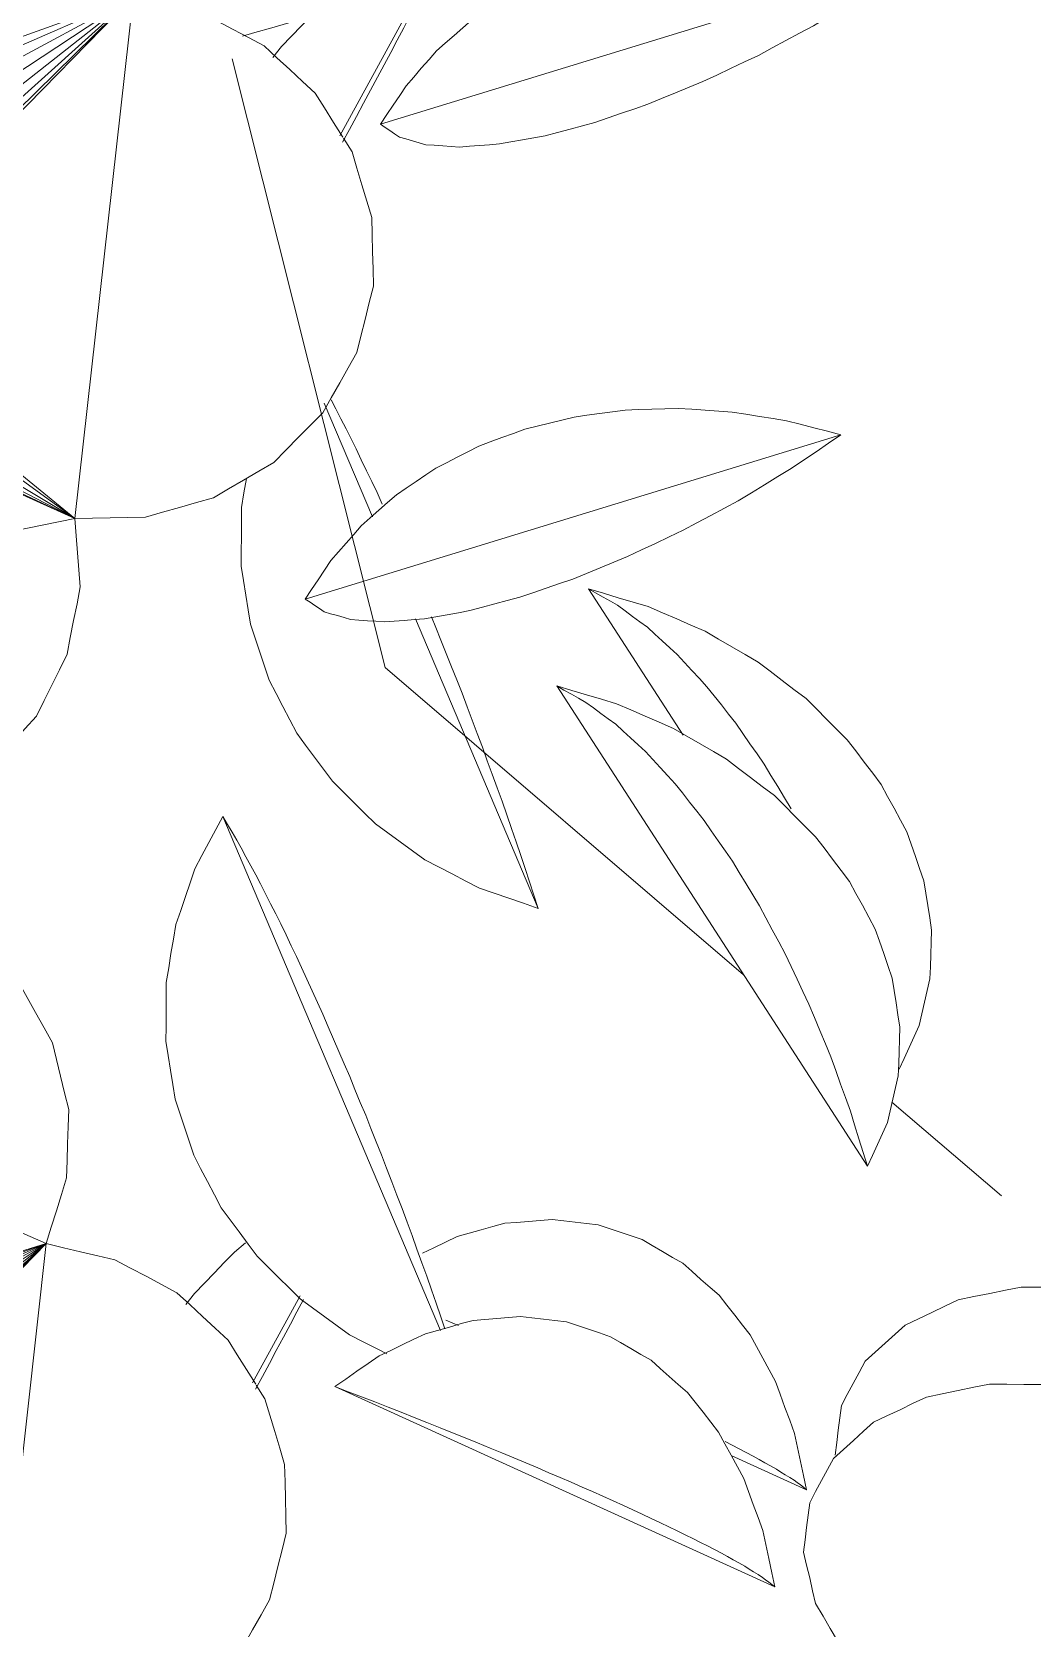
# Model space of a CAD drawing. Header units: metres. Extents: x -18.34 to -13.25, y -25.49 to -16.26.
# Drawn here: x -14.9624 to -14.8936, y -20.6568 to -20.547 of the extents above; entities that cross this region are included whole.
import ezdxf

# ---------------------------------------------------------------- set-up
doc = ezdxf.new("R2010")
doc.units = ezdxf.units.M
doc.layers.add('Importações nas famílias', color=7, linetype='Continuous', lineweight=5)
doc.layers.add('Vegetação', color=7, linetype='Continuous', lineweight=5)

# ---------------------------------------------------------------- blocks, each defined once
blk = doc.blocks.new('Planta_pergolado_12200 - plantas pergolado_skp_Component_12-V2008-Pavimento 02 - Executivo')
at = {"layer": 'Importações nas famílias', "color": 9}
for p, q in [((0.35849, -0.20644), (0.3525, -0.20972)), ((0.35206, -0.20952), (0.35293, -0.20904)), ((0.36214, -0.21021), (0.3615, -0.21097)), ((0.35865, -0.21372), (0.35788, -0.21431))]:
    blk.add_line(p, q, dxfattribs=at)
at = {"layer": 'Importações nas famílias', "color": 9, "flags": 128}
for points in [[(0.35653, -0.20711), (0.35738, -0.20666), (0.35823, -0.20621)], [(0.35293, -0.20904), (0.35383, -0.20856), (0.35473, -0.20808), (0.35563, -0.20759), (0.35653, -0.20711)], [(0.3615, -0.21097), (0.36079, -0.21166), (0.36007, -0.21234), (0.35936, -0.21303), (0.35865, -0.21372)]]:
    blk.add_lwpolyline(points, dxfattribs=at)
blk = doc.blocks.new('Planta_pergolado_12200 - plantas pergolado_skp_Component_17-V3904-Pavimento 02 - Executivo')
at = {"layer": 'Importações nas famílias', "color": 9}
for p, q in [((0.36208, 0.22392), (0.34026, 0.24527)), ((0.36208, 0.22392), (0.35266, 0.24557)), ((0.36208, 0.22392), (0.35447, 0.24512)), ((0.36208, 0.22392), (0.35079, 0.2449)), ((0.35556, 0.24484), (0.36208, 0.22392)), ((0.36208, 0.22392), (0.34274, 0.24361)), ((0.36208, 0.22392), (0.3448, 0.24309)), ((0.36208, 0.22392), (0.34693, 0.24314)), ((0.36208, 0.22392), (0.34897, 0.24376)), ((0.36208, 0.22392), (0.36966, 0.24131)), ((0.36208, 0.22392), (0.35712, 0.22877)), ((0.36208, 0.22392), (0.32615, 0.22794)), ((0.35234, 0.20946), (0.3514, 0.20887))]:
    blk.add_line(p, q, dxfattribs=at)
at = {"layer": 'Importações nas famílias', "color": 9, "flags": 128}
for points in [[(0.38006, 0.2258), (0.37902, 0.22522), (0.37798, 0.22465), (0.37694, 0.22407), (0.3759, 0.22349)], [(0.36208, 0.22392), (0.3618, 0.22273), (0.36152, 0.22155), (0.36124, 0.22037), (0.36096, 0.21919)], [(0.3666, 0.22252), (0.36547, 0.22287), (0.36434, 0.22322), (0.36321, 0.22357), (0.36208, 0.22392)], [(0.3759, 0.22349), (0.37476, 0.22321), (0.37361, 0.22293), (0.37246, 0.22265), (0.37131, 0.22237)], [(0.37131, 0.22237), (0.37013, 0.22241), (0.36895, 0.22245), (0.36778, 0.22248), (0.3666, 0.22252)], [(0.36096, 0.21919), (0.36039, 0.21812), (0.35983, 0.21705), (0.35926, 0.21599), (0.35869, 0.21492)], [(0.35869, 0.21492), (0.35788, 0.21404), (0.35706, 0.21316), (0.35625, 0.21228), (0.35543, 0.2114)], [(0.35543, 0.2114), (0.35442, 0.21077), (0.35342, 0.21014), (0.35241, 0.2095)], [(0.33757, 0.20855), (0.33654, 0.20913), (0.3355, 0.20972), (0.33447, 0.2103), (0.33344, 0.21088)], [(0.3514, 0.20887), (0.35027, 0.20853), (0.34914, 0.20819), (0.348, 0.20785), (0.34687, 0.20751)], [(0.34216, 0.2074), (0.34101, 0.20768), (0.33986, 0.20797), (0.33872, 0.20826), (0.33757, 0.20855)], [(0.34687, 0.20751), (0.34569, 0.20748), (0.34451, 0.20745), (0.34333, 0.20742), (0.34216, 0.2074)]]:
    blk.add_lwpolyline(points, dxfattribs=at)
blk = doc.blocks.new('Planta_pergolado_12200 - plantas pergolado_skp_Component_16-V3905-Pavimento 02 - Executivo')
blk.add_blockref('Planta_pergolado_12200 - plantas pergolado_skp_Component_17-V3904-Pavimento 02 - Executivo', (0, 0))
at = {"extrusion": (0, 0, -1), "zscale": -1, "rotation": 180}
blk.add_blockref('Planta_pergolado_12200 - plantas pergolado_skp_Component_12-V2008-Pavimento 02 - Executivo', (0, 0), dxfattribs=at)
blk = doc.blocks.new('Planta_pergolado_12200 - plantas pergolado_skp_Component_12-V685-Pavimento 02 - Executivo')
at = {"layer": 'Importações nas famílias', "color": 9}
blk.add_line((0.35611, -0.19678), (0.39148, -0.21176), dxfattribs=at)
at = {"layer": 'Importações nas famílias', "color": 9, "flags": 128}
for points in [[(0.35622, -0.19648), (0.35704, -0.19676), (0.35797, -0.19708), (0.3589, -0.1974), (0.35983, -0.19773)], [(0.35983, -0.19773), (0.36076, -0.19806), (0.36169, -0.1984), (0.36263, -0.19874), (0.36356, -0.19908)], [(0.36356, -0.19908), (0.36449, -0.19943), (0.36541, -0.19978), (0.36634, -0.20014), (0.36727, -0.20049)], [(0.35581, -0.20304), (0.35532, -0.2021), (0.35483, -0.20115), (0.35449, -0.20048)], [(0.36727, -0.20049), (0.36818, -0.20085), (0.36909, -0.20121), (0.37001, -0.20157), (0.37092, -0.20193)], [(0.37092, -0.20193), (0.3718, -0.2023), (0.37269, -0.20267), (0.37357, -0.20303), (0.37446, -0.2034)], [(0.35829, -0.20644), (0.35767, -0.20559), (0.35705, -0.20474), (0.35643, -0.20389), (0.35581, -0.20304)], [(0.37446, -0.2034), (0.37531, -0.20377), (0.37616, -0.20414), (0.37701, -0.20451), (0.37786, -0.20487)], [(0.37786, -0.20487), (0.37867, -0.20524), (0.37947, -0.20561), (0.38028, -0.20597), (0.38108, -0.20634)], [(0.36122, -0.20941), (0.36048, -0.20867), (0.35975, -0.20793), (0.35902, -0.20718), (0.35829, -0.20644)], [(0.38108, -0.20634), (0.38183, -0.2067), (0.38258, -0.20705), (0.38333, -0.20741), (0.38408, -0.20777)], [(0.38408, -0.20777), (0.38477, -0.20812), (0.38546, -0.20847), (0.38615, -0.20882), (0.38684, -0.20916)], [(0.36454, -0.21187), (0.36371, -0.21125), (0.36288, -0.21064), (0.36205, -0.21002), (0.36122, -0.20941)], [(0.38684, -0.20916), (0.38746, -0.2095), (0.38807, -0.20983), (0.38869, -0.21017), (0.38931, -0.2105)], [(0.38931, -0.2105), (0.38985, -0.21081), (0.39039, -0.21113), (0.39093, -0.21144), (0.39148, -0.21176)], [(0.36817, -0.21376), (0.36726, -0.21329), (0.36635, -0.21281), (0.36544, -0.21234), (0.36454, -0.21187)], [(0.39148, -0.21176), (0.39058, -0.21224), (0.38968, -0.21272), (0.38878, -0.2132), (0.38788, -0.21368)], [(0.37203, -0.21504), (0.37106, -0.21472), (0.3701, -0.2144), (0.36913, -0.21408), (0.36817, -0.21376)], [(0.38788, -0.21368), (0.38692, -0.21401), (0.38596, -0.21434), (0.385, -0.21466), (0.38404, -0.21499)], [(0.37602, -0.21568), (0.37502, -0.21552), (0.37402, -0.21536), (0.37302, -0.2152), (0.37203, -0.21504)], [(0.38404, -0.21499), (0.38304, -0.21516), (0.38205, -0.21533), (0.38105, -0.21549), (0.38006, -0.21566)], [(0.38006, -0.21566), (0.37905, -0.21567), (0.37804, -0.21567), (0.37703, -0.21567), (0.37602, -0.21568)]]:
    blk.add_lwpolyline(points, dxfattribs=at)
blk = doc.blocks.new('Planta_pergolado_12200 - plantas pergolado_skp_Component_12-V662-Pavimento 02 - Executivo')
at = {"layer": 'Importações nas famílias', "color": 9}
blk.add_line((0.33192, -0.17522), (0.32061, -0.21209), dxfattribs=at)
at = {"layer": 'Importações nas famílias', "color": 9, "flags": 128}
for points in [[(0.32959, -0.17865), (0.33017, -0.17779), (0.33075, -0.17693), (0.33133, -0.17608), (0.33192, -0.17522)], [(0.33192, -0.17522), (0.33216, -0.17615), (0.3324, -0.17709), (0.33264, -0.17802), (0.33288, -0.17896)], [(0.32738, -0.18229), (0.32793, -0.18138), (0.32848, -0.18047), (0.32904, -0.17956), (0.32959, -0.17865)], [(0.33288, -0.17896), (0.33303, -0.17989), (0.33318, -0.18083), (0.33333, -0.18177), (0.33348, -0.1827)], [(0.32535, -0.18607), (0.32586, -0.18513), (0.32637, -0.18418), (0.32687, -0.18324), (0.32738, -0.18229)], [(0.33348, -0.1827), (0.33355, -0.18363), (0.33361, -0.18456), (0.33367, -0.18549), (0.33373, -0.18642)], [(0.32354, -0.1899), (0.32399, -0.18894), (0.32444, -0.18799), (0.3249, -0.18703), (0.32535, -0.18607)], [(0.33373, -0.18642), (0.3337, -0.18733), (0.33367, -0.18824), (0.33365, -0.18915), (0.33362, -0.19006)], [(0.32199, -0.19368), (0.32237, -0.19274), (0.32276, -0.19179), (0.32315, -0.19084), (0.32354, -0.1899)], [(0.33362, -0.19006), (0.3335, -0.19094), (0.33338, -0.19183), (0.33326, -0.19271), (0.33314, -0.19359)], [(0.32074, -0.19733), (0.32105, -0.19642), (0.32136, -0.1955), (0.32168, -0.19459), (0.32199, -0.19368)], [(0.33314, -0.19359), (0.33293, -0.19443), (0.33272, -0.19528), (0.33252, -0.19612), (0.33231, -0.19697)], [(0.31982, -0.20076), (0.32005, -0.1999), (0.32028, -0.19904), (0.32051, -0.19819), (0.32074, -0.19733)], [(0.33231, -0.19697), (0.33201, -0.19776), (0.33172, -0.19856), (0.33142, -0.19936), (0.33113, -0.20015)], [(0.31925, -0.20389), (0.31939, -0.20311), (0.31953, -0.20232), (0.31967, -0.20154), (0.31982, -0.20076)], [(0.33113, -0.20015), (0.33075, -0.20089), (0.33037, -0.20163), (0.32999, -0.20237), (0.32961, -0.20311)], [(0.32961, -0.20311), (0.32916, -0.20379), (0.3287, -0.20446), (0.32824, -0.20514), (0.32778, -0.20582)], [(0.31904, -0.20665), (0.31909, -0.20596), (0.31914, -0.20527), (0.3192, -0.20458), (0.31925, -0.20389)], [(0.32778, -0.20582), (0.32725, -0.20642), (0.32672, -0.20702), (0.32619, -0.20763), (0.32566, -0.20823)], [(0.3192, -0.20897), (0.31916, -0.20839), (0.31912, -0.20781), (0.31908, -0.20723), (0.31904, -0.20665)], [(0.32566, -0.20823), (0.32506, -0.20875), (0.32446, -0.20928), (0.32386, -0.2098), (0.32326, -0.21033)], [(0.31973, -0.21079), (0.3196, -0.21034), (0.31947, -0.20988), (0.31933, -0.20942), (0.3192, -0.20897)], [(0.32061, -0.21209), (0.32039, -0.21176), (0.32017, -0.21144), (0.31995, -0.21112), (0.31973, -0.21079)], [(0.32326, -0.21033), (0.32259, -0.21077), (0.32193, -0.21121), (0.32127, -0.21165), (0.32061, -0.21209)]]:
    blk.add_lwpolyline(points, dxfattribs=at)
blk = doc.blocks.new('Planta_pergolado_12200 - plantas pergolado_skp_Component_12-V686-Pavimento 02 - Executivo')
at = {"layer": 'Importações nas famílias', "color": 9}
for p, q in [((0.45394, -0.19516), (0.43833, -0.20372)), ((0.43788, -0.20352), (0.43876, -0.20305)), ((0.44447, -0.20772), (0.44371, -0.20831))]:
    blk.add_line(p, q, dxfattribs=at)
at = {"layer": 'Importações nas famílias', "color": 9, "flags": 128}
for points in [[(0.45161, -0.1963), (0.45219, -0.19601), (0.45277, -0.19573), (0.45336, -0.19544), (0.45394, -0.19516)], [(0.45394, -0.19516), (0.45347, -0.19603), (0.45301, -0.19691), (0.45255, -0.19778), (0.45209, -0.19866)], [(0.44886, -0.1977), (0.44955, -0.19735), (0.45024, -0.197), (0.45092, -0.19665), (0.45161, -0.1963)], [(0.44575, -0.19931), (0.44653, -0.19891), (0.44731, -0.19851), (0.44808, -0.1981), (0.44886, -0.1977)], [(0.45209, -0.19866), (0.45153, -0.19948), (0.45098, -0.2003), (0.45043, -0.20112), (0.44987, -0.20194)], [(0.44236, -0.20111), (0.44321, -0.20066), (0.44405, -0.20021), (0.4449, -0.19976), (0.44575, -0.19931)], [(0.43876, -0.20305), (0.43966, -0.20256), (0.44056, -0.20208), (0.44146, -0.20159), (0.44236, -0.20111)], [(0.44987, -0.20194), (0.44924, -0.2027), (0.4486, -0.20346), (0.44796, -0.20421), (0.44733, -0.20497)], [(0.44733, -0.20497), (0.44661, -0.20566), (0.4459, -0.20635), (0.44519, -0.20703), (0.44447, -0.20772)]]:
    blk.add_lwpolyline(points, dxfattribs=at)
blk = doc.blocks.new('Planta_pergolado_12200 - plantas pergolado_skp_Component_17-V3914-Pavimento 02 - Executivo')
at = {"layer": 'Importações nas famílias', "color": 9}
for p, q in [((0.40461, 0.25844), (0.41198, 0.22194)), ((0.41198, 0.22194), (0.42392, 0.24849)), ((0.41198, 0.22194), (0.42341, 0.24636)), ((0.42346, 0.24416), (0.41198, 0.22194)), ((0.42406, 0.24206), (0.41198, 0.22194)), ((0.44791, 0.21792), (0.43911, 0.24241)), ((0.42516, 0.24018), (0.41198, 0.22194)), ((0.44791, 0.21792), (0.43809, 0.24049)), ((0.42608, 0.23927), (0.41198, 0.22194)), ((0.44791, 0.21792), (0.42608, 0.23927)), ((0.44791, 0.21792), (0.43662, 0.2389)), ((0.44791, 0.21792), (0.42856, 0.23761)), ((0.44791, 0.21792), (0.4348, 0.23776)), ((0.44791, 0.21792), (0.43063, 0.23709)), ((0.44791, 0.21792), (0.43276, 0.23714)), ((0.44791, 0.21792), (0.41198, 0.22194)), ((0.43816, 0.20346), (0.43723, 0.20287))]:
    blk.add_line(p, q, dxfattribs=at)
at = {"layer": 'Importações nas famílias', "color": 9, "flags": 128}
for points in [[(0.39839, 0.22459), (0.3975, 0.22539), (0.3966, 0.22618), (0.39571, 0.22697), (0.39482, 0.22777)], [(0.40264, 0.22248), (0.40158, 0.22301), (0.40052, 0.22354), (0.39945, 0.22406), (0.39839, 0.22459)], [(0.40728, 0.22158), (0.40612, 0.2218), (0.40496, 0.22203), (0.4038, 0.22226), (0.40264, 0.22248)], [(0.41198, 0.22194), (0.4108, 0.22185), (0.40963, 0.22176), (0.40845, 0.22167), (0.40728, 0.22158)], [(0.41208, 0.21708), (0.41206, 0.21829), (0.41203, 0.21951), (0.41201, 0.22073), (0.41198, 0.22194)], [(0.41341, 0.21241), (0.41308, 0.21357), (0.41274, 0.21474), (0.41241, 0.21591), (0.41208, 0.21708)], [(0.44679, 0.21319), (0.44622, 0.21212), (0.44565, 0.21105), (0.44509, 0.20999), (0.44452, 0.20892)], [(0.41585, 0.20825), (0.41524, 0.20929), (0.41463, 0.21033), (0.41402, 0.21137), (0.41341, 0.21241)], [(0.44452, 0.20892), (0.4437, 0.20804), (0.44289, 0.20716), (0.44207, 0.20628), (0.44126, 0.2054)], [(0.41926, 0.20489), (0.41841, 0.20573), (0.41756, 0.20657), (0.41671, 0.20741), (0.41585, 0.20825)], [(0.4234, 0.20255), (0.42236, 0.20313), (0.42133, 0.20372), (0.4203, 0.2043), (0.41926, 0.20489)], [(0.44126, 0.2054), (0.44025, 0.20477), (0.43924, 0.20414), (0.43823, 0.20351)], [(0.42798, 0.2014), (0.42684, 0.20169), (0.42569, 0.20197), (0.42454, 0.20226), (0.4234, 0.20255)], [(0.43723, 0.20287), (0.43609, 0.20253), (0.43496, 0.20219), (0.43383, 0.20185), (0.4327, 0.20151)], [(0.4327, 0.20151), (0.43152, 0.20148), (0.43034, 0.20145), (0.42916, 0.20142), (0.42798, 0.2014)]]:
    blk.add_lwpolyline(points, dxfattribs=at)
blk = doc.blocks.new('Planta_pergolado_12200 - plantas pergolado_skp_Component_16-V3915-Pavimento 02 - Executivo')
blk.add_blockref('Planta_pergolado_12200 - plantas pergolado_skp_Component_17-V3914-Pavimento 02 - Executivo', (0, 0))
at = {"extrusion": (0, 0, -1), "zscale": -1, "rotation": 180}
for name, p in [('Planta_pergolado_12200 - plantas pergolado_skp_Component_12-V685-Pavimento 02 - Executivo', (0, 0)), ('Planta_pergolado_12200 - plantas pergolado_skp_Component_12-V686-Pavimento 02 - Executivo', (0, 0)), ('Planta_pergolado_12200 - plantas pergolado_skp_Component_12-V662-Pavimento 02 - Executivo', (-0.08583, -0.006))]:
    blk.add_blockref(name, p, dxfattribs=at)
blk = doc.blocks.new('Planta_pergolado_12200 - plantas pergolado_skp_Component_12-V698-Pavimento 02 - Executivo')
at = {"layer": 'Importações nas famílias', "color": 9}
for p, q in [((0.38515, -0.19005), (0.40507, -0.19849)), ((0.41297, -0.20079), (0.41377, -0.20115)), ((0.4121, -0.20146), (0.41993, -0.20478)), ((0.41953, -0.20398), (0.42015, -0.20431))]:
    blk.add_line(p, q, dxfattribs=at)
at = {"layer": 'Importações nas famílias', "color": 9, "flags": 128}
for points in [[(0.38655, -0.19409), (0.3862, -0.19308), (0.38585, -0.19207), (0.3855, -0.19106), (0.38515, -0.19005)], [(0.38515, -0.19005), (0.38606, -0.19035), (0.38698, -0.19065), (0.38789, -0.19095), (0.3888, -0.19125)], [(0.3888, -0.19125), (0.38973, -0.19157), (0.39066, -0.1919), (0.39159, -0.19222), (0.39252, -0.19254)], [(0.39252, -0.19254), (0.39345, -0.19288), (0.39438, -0.19322), (0.39531, -0.19356), (0.39625, -0.19389)], [(0.3885, -0.19785), (0.38801, -0.19691), (0.38752, -0.19597), (0.38703, -0.19503), (0.38655, -0.19409)], [(0.39625, -0.19389), (0.39718, -0.19425), (0.3981, -0.1946), (0.39903, -0.19495), (0.39996, -0.1953)], [(0.39996, -0.1953), (0.40087, -0.19566), (0.40178, -0.19602), (0.40269, -0.19639), (0.40361, -0.19675)], [(0.40361, -0.19675), (0.40449, -0.19711), (0.40521, -0.19741)], [(0.39097, -0.20126), (0.39036, -0.20041), (0.38974, -0.19955), (0.38912, -0.1987), (0.3885, -0.19785)], [(0.3939, -0.20422), (0.39317, -0.20348), (0.39244, -0.20274), (0.39171, -0.202), (0.39097, -0.20126)], [(0.41377, -0.20115), (0.41452, -0.20151), (0.41527, -0.20187), (0.41602, -0.20223), (0.41677, -0.20259)], [(0.41677, -0.20259), (0.41746, -0.20293), (0.41815, -0.20328), (0.41884, -0.20363), (0.41953, -0.20398)], [(0.39722, -0.20668), (0.39639, -0.20607), (0.39556, -0.20545), (0.39473, -0.20484), (0.3939, -0.20422)], [(0.40086, -0.20857), (0.39995, -0.2081), (0.39904, -0.20763), (0.39813, -0.20715), (0.39722, -0.20668)], [(0.40471, -0.20985), (0.40375, -0.20953), (0.40279, -0.20921), (0.40182, -0.20889), (0.40086, -0.20857)], [(0.40871, -0.21049), (0.40771, -0.21033), (0.40671, -0.21017), (0.40571, -0.21001), (0.40471, -0.20985)], [(0.41274, -0.21048), (0.41173, -0.21048), (0.41073, -0.21048), (0.40972, -0.21049), (0.40871, -0.21049)], [(0.41474, -0.21014), (0.41374, -0.21031), (0.41274, -0.21048)]]:
    blk.add_lwpolyline(points, dxfattribs=at)
blk = doc.blocks.new('Planta_pergolado_12200 - plantas pergolado_skp_Component_17-V3920-Pavimento 02 - Executivo')
at = {"layer": 'Importações nas famílias', "color": 9, "flags": 128}
blk.add_lwpolyline([(0.44609, 0.20722), (0.44576, 0.20839), (0.44543, 0.20956), (0.44519, 0.21041)], dxfattribs=at)
blk = doc.blocks.new('Planta_pergolado_12200 - plantas pergolado_skp_Component_16-V3921-Pavimento 02 - Executivo')
blk.add_blockref('Planta_pergolado_12200 - plantas pergolado_skp_Component_17-V3920-Pavimento 02 - Executivo', (0, 0))
at = {"extrusion": (0, 0, -1), "zscale": -1, "rotation": 180}
for name, p in [('Planta_pergolado_12200 - plantas pergolado_skp_Component_12-V698-Pavimento 02 - Executivo', (0, 0)), ('Planta_pergolado_12200 - plantas pergolado_skp_Component_12-V662-Pavimento 02 - Executivo', (-0.11851, -0.01118))]:
    blk.add_blockref(name, p, dxfattribs=at)
blk = doc.blocks.new('Planta_pergolado_12200 - plantas pergolado_skp_-V3952-Pavimento 02 - Executivo')
at = {"layer": 'Importações nas famílias', "color": 9}
for p, q in [((0.40172, 0.2006), (0.44363, 0.21111)), ((0.38057, 0.17592), (0.40172, 0.2006)), ((0.36536, 0.15816), (0.37182, 0.16571))]:
    blk.add_line(p, q, dxfattribs=at)
for name in ['Planta_pergolado_12200 - plantas pergolado_skp_Component_16-V3905-Pavimento 02 - Executivo', 'Planta_pergolado_12200 - plantas pergolado_skp_Component_16-V3915-Pavimento 02 - Executivo', 'Planta_pergolado_12200 - plantas pergolado_skp_Component_16-V3921-Pavimento 02 - Executivo']:
    blk.add_blockref(name, (0, 0))
blk = doc.blocks.new('Planta_pergolado_12200 - plantas pergolado_skp_-V4061-Pavimento 02 - Executivo')
blk.add_blockref('Planta_pergolado_12200 - plantas pergolado_skp_-V3952-Pavimento 02 - Executivo', (0, 0))
blk = doc.blocks.new('Planta_pergolado_12200 - plantas pergolado_skp_Component_12-V1267-Pavimento 02 - Executivo')
at = {"layer": 'Importações nas famílias', "color": 9}
blk.add_line((0.40046, -0.18878), (0.3674, -0.1674), dxfattribs=at)
at = {"layer": 'Importações nas famílias', "color": 9, "flags": 128}
for points in [[(0.37041, -0.16602), (0.37121, -0.16583), (0.37201, -0.16564), (0.37282, -0.16546), (0.37362, -0.16527)], [(0.37362, -0.16527), (0.37446, -0.16524), (0.37529, -0.16521), (0.37613, -0.16518), (0.37697, -0.16516)], [(0.37697, -0.16516), (0.37782, -0.16529), (0.37866, -0.16542), (0.37951, -0.16556), (0.38036, -0.16569)], [(0.38036, -0.16569), (0.38121, -0.16598), (0.38205, -0.16627), (0.38289, -0.16657), (0.38373, -0.16686)], [(0.3674, -0.1674), (0.36815, -0.16705), (0.3689, -0.16671), (0.36965, -0.16636), (0.37041, -0.16602)], [(0.38373, -0.16686), (0.38455, -0.1673), (0.38537, -0.16774), (0.38618, -0.16819), (0.387, -0.16863)], [(0.37119, -0.16857), (0.37025, -0.16828), (0.3693, -0.16798), (0.36835, -0.16769), (0.3674, -0.1674)], [(0.37493, -0.16992), (0.37399, -0.16958), (0.37306, -0.16925), (0.37213, -0.16891), (0.37119, -0.16857)], [(0.387, -0.16863), (0.38777, -0.16921), (0.38854, -0.16979), (0.38931, -0.17038), (0.39008, -0.17096)], [(0.37855, -0.17142), (0.37764, -0.17104), (0.37674, -0.17067), (0.37583, -0.17029), (0.37493, -0.16992)], [(0.39008, -0.17096), (0.39079, -0.17167), (0.3915, -0.17238), (0.3922, -0.17309), (0.39291, -0.1738)], [(0.38203, -0.17306), (0.38116, -0.17265), (0.38029, -0.17224), (0.37942, -0.17183), (0.37855, -0.17142)], [(0.38532, -0.17482), (0.3845, -0.17438), (0.38367, -0.17394), (0.38285, -0.1735), (0.38203, -0.17306)], [(0.39291, -0.1738), (0.39353, -0.17463), (0.39416, -0.17545), (0.39479, -0.17627), (0.39541, -0.17709)], [(0.38839, -0.17669), (0.38762, -0.17622), (0.38685, -0.17575), (0.38609, -0.17529), (0.38532, -0.17482)], [(0.3912, -0.17863), (0.3905, -0.17814), (0.3898, -0.17766), (0.38909, -0.17717), (0.38839, -0.17669)], [(0.39541, -0.17709), (0.39595, -0.178), (0.39648, -0.17891), (0.39701, -0.17982), (0.39754, -0.18074)], [(0.39373, -0.18063), (0.3931, -0.18013), (0.39247, -0.17963), (0.39184, -0.17913), (0.3912, -0.17863)], [(0.39594, -0.18267), (0.39539, -0.18216), (0.39484, -0.18165), (0.39428, -0.18114), (0.39373, -0.18063)], [(0.39754, -0.18074), (0.39796, -0.18172), (0.39839, -0.1827), (0.39881, -0.18368), (0.39923, -0.18466)], [(0.39782, -0.18472), (0.39735, -0.18421), (0.39688, -0.1837), (0.39641, -0.18318), (0.39594, -0.18267)], [(0.39933, -0.18677), (0.39895, -0.18626), (0.39857, -0.18574), (0.39819, -0.18523), (0.39782, -0.18472)], [(0.39923, -0.18466), (0.39954, -0.18569), (0.39985, -0.18672), (0.40015, -0.18775), (0.40046, -0.18878)], [(0.40046, -0.18878), (0.40018, -0.18828), (0.39989, -0.18777), (0.39961, -0.18727), (0.39933, -0.18677)]]:
    blk.add_lwpolyline(points, dxfattribs=at)
blk = doc.blocks.new('Planta_pergolado_12200 - plantas pergolado_skp_Component_12-V1269-Pavimento 02 - Executivo')
at = {"layer": 'Importações nas famílias', "color": 9}
blk.add_line((0.35224, -0.20405), (0.33846, -0.17377), dxfattribs=at)
at = {"layer": 'Importações nas famílias', "color": 9, "flags": 128}
for points in [[(0.33846, -0.17377), (0.33943, -0.17398), (0.3404, -0.17418), (0.34137, -0.17439), (0.34234, -0.1746)], [(0.3391, -0.17462), (0.33894, -0.17441), (0.33878, -0.17419), (0.33862, -0.17398), (0.33846, -0.17377)], [(0.33988, -0.17584), (0.33968, -0.17554), (0.33949, -0.17523), (0.3393, -0.17492), (0.3391, -0.17462)], [(0.34234, -0.1746), (0.34324, -0.17492), (0.34413, -0.17525), (0.34502, -0.17557), (0.34592, -0.1759)], [(0.34077, -0.17743), (0.34054, -0.17703), (0.34032, -0.17664), (0.3401, -0.17624), (0.33988, -0.17584)], [(0.34592, -0.1759), (0.34672, -0.17633), (0.34751, -0.17677), (0.34831, -0.17721), (0.34911, -0.17764)], [(0.34177, -0.17937), (0.34152, -0.17888), (0.34127, -0.1784), (0.34102, -0.17792), (0.34077, -0.17743)], [(0.34911, -0.17764), (0.34979, -0.17818), (0.35047, -0.17871), (0.35116, -0.17925), (0.35184, -0.17979)], [(0.34287, -0.18163), (0.34259, -0.18106), (0.34232, -0.1805), (0.34204, -0.17993), (0.34177, -0.17937)], [(0.35184, -0.17979), (0.35239, -0.18041), (0.35294, -0.18104), (0.35349, -0.18166), (0.35405, -0.18229)], [(0.34406, -0.18419), (0.34376, -0.18355), (0.34346, -0.18291), (0.34317, -0.18227), (0.34287, -0.18163)], [(0.35405, -0.18229), (0.35445, -0.18299), (0.35486, -0.18368), (0.35527, -0.18438), (0.35567, -0.18508)], [(0.34532, -0.18702), (0.34501, -0.18631), (0.34469, -0.1856), (0.34437, -0.1849), (0.34406, -0.18419)], [(0.35567, -0.18508), (0.35593, -0.18584), (0.35618, -0.18659), (0.35644, -0.18735), (0.35669, -0.1881)], [(0.34664, -0.19009), (0.34631, -0.18932), (0.34598, -0.18855), (0.34565, -0.18779), (0.34532, -0.18702)], [(0.35669, -0.1881), (0.35678, -0.1889), (0.35688, -0.18969), (0.35697, -0.19049), (0.35707, -0.19128)], [(0.34801, -0.19337), (0.34767, -0.19255), (0.34733, -0.19173), (0.34699, -0.19091), (0.34664, -0.19009)], [(0.35707, -0.19128), (0.357, -0.19209), (0.35693, -0.19291), (0.35686, -0.19373), (0.35679, -0.19454)], [(0.34941, -0.19681), (0.34906, -0.19595), (0.34871, -0.19509), (0.34836, -0.19423), (0.34801, -0.19337)], [(0.35679, -0.19454), (0.35657, -0.19536), (0.35634, -0.19617), (0.35611, -0.19699), (0.35588, -0.19781)], [(0.35082, -0.20039), (0.35047, -0.19949), (0.35012, -0.1986), (0.34976, -0.19771), (0.34941, -0.19681)], [(0.35588, -0.19781), (0.3555, -0.19861), (0.35512, -0.19941), (0.35473, -0.2002), (0.35435, -0.201)], [(0.35224, -0.20405), (0.35188, -0.20314), (0.35153, -0.20222), (0.35118, -0.2013), (0.35082, -0.20039)], [(0.35435, -0.201), (0.35382, -0.20177), (0.35329, -0.20253), (0.35276, -0.20329), (0.35224, -0.20405)]]:
    blk.add_lwpolyline(points, dxfattribs=at)
blk = doc.blocks.new('Planta_pergolado_12200 - plantas pergolado_skp_Component_17-V4248-Pavimento 02 - Executivo')
at = {"layer": 'Importações nas famílias', "color": 9}
for p, q in [((0.32554, 0.15271), (0.35238, 0.15428)), ((0.33742, 0.13601), (0.35238, 0.15428)), ((0.33809, 0.13527), (0.35238, 0.15428)), ((0.35238, 0.15428), (0.33884, 0.1274)), ((0.33888, 0.13362), (0.35238, 0.15428)), ((0.35238, 0.15428), (0.33926, 0.12954)), ((0.33928, 0.13167), (0.35238, 0.15428)), ((0.35708, 0.11998), (0.35238, 0.15428)), ((0.32554, 0.15271), (0.31365, 0.11743)), ((0.32554, 0.15271), (0.33092, 0.13615)), ((0.32554, 0.15271), (0.33247, 0.13706)), ((0.32554, 0.15271), (0.33406, 0.13744)), ((0.32554, 0.15271), (0.3356, 0.13725)), ((0.32554, 0.15271), (0.33697, 0.13651)), ((0.32554, 0.15271), (0.33742, 0.13601)), ((0.32716, 0.12883), (0.32554, 0.15271)), ((0.32554, 0.15271), (0.32758, 0.13098)), ((0.32554, 0.15271), (0.32839, 0.13301)), ((0.32554, 0.15271), (0.32953, 0.13477)), ((0.33406, 0.13744), (0.32796, 0.13063)), ((0.33247, 0.13706), (0.33406, 0.13744)), ((0.33406, 0.13744), (0.3356, 0.13725)), ((0.32796, 0.13063), (0.3356, 0.13725)), ((0.33247, 0.13706), (0.32796, 0.13063)), ((0.33697, 0.13651), (0.32796, 0.13063)), ((0.33092, 0.13615), (0.33247, 0.13706)), ((0.3356, 0.13725), (0.33697, 0.13651)), ((0.33697, 0.13651), (0.33742, 0.13601)), ((0.32796, 0.13063), (0.33092, 0.13615)), ((0.32796, 0.13063), (0.33809, 0.13527)), ((0.32953, 0.13477), (0.33036, 0.1356)), ((0.33036, 0.1356), (0.33092, 0.13615)), ((0.33742, 0.13601), (0.33809, 0.13527)), ((0.33809, 0.13527), (0.33888, 0.13362)), ((0.32953, 0.13477), (0.32796, 0.13063)), ((0.32839, 0.13301), (0.32953, 0.13477)), ((0.32758, 0.13098), (0.32839, 0.13301)), ((0.32796, 0.13063), (0.33888, 0.13362)), ((0.32796, 0.13063), (0.32839, 0.13301)), ((0.33888, 0.13362), (0.33928, 0.13167)), ((0.32716, 0.12883), (0.32758, 0.13098)), ((0.32796, 0.13063), (0.32758, 0.13098)), ((0.32796, 0.13063), (0.33928, 0.13167)), ((0.33928, 0.13167), (0.33926, 0.12954)), ((0.32714, 0.12671), (0.32796, 0.13063)), ((0.32796, 0.13063), (0.32716, 0.12883)), ((0.32796, 0.13063), (0.32754, 0.12476)), ((0.32796, 0.13063), (0.32833, 0.12311)), ((0.32796, 0.13063), (0.32945, 0.12187)), ((0.32796, 0.13063), (0.33082, 0.12113)), ((0.32796, 0.13063), (0.33236, 0.12094)), ((0.32796, 0.13063), (0.33395, 0.12131)), ((0.32796, 0.13063), (0.3355, 0.12222)), ((0.32796, 0.13063), (0.33689, 0.12361)), ((0.32796, 0.13063), (0.33803, 0.12537)), ((0.32796, 0.13063), (0.33884, 0.1274)), ((0.32796, 0.13063), (0.33926, 0.12954)), ((0.32716, 0.12883), (0.31365, 0.11743)), ((0.32714, 0.12671), (0.32716, 0.12883)), ((0.33926, 0.12954), (0.33884, 0.1274)), ((0.32714, 0.12671), (0.31365, 0.11743)), ((0.32722, 0.12632), (0.32714, 0.12671)), ((0.33867, 0.12699), (0.33315, 0.09721)), ((0.33867, 0.12699), (0.33803, 0.12537)), ((0.33884, 0.1274), (0.33867, 0.12699)), ((0.35708, 0.11998), (0.33867, 0.12699)), ((0.33884, 0.1274), (0.35708, 0.11998)), ((0.32722, 0.12632), (0.32754, 0.12476)), ((0.33803, 0.12537), (0.33315, 0.09721)), ((0.33803, 0.12537), (0.33689, 0.12361)), ((0.31365, 0.11743), (0.32754, 0.12476)), ((0.32754, 0.12476), (0.32833, 0.12311)), ((0.31365, 0.11743), (0.32833, 0.12311)), ((0.32833, 0.12311), (0.32945, 0.12187)), ((0.33689, 0.12361), (0.33315, 0.09721)), ((0.33689, 0.12361), (0.3355, 0.12222)), ((0.3355, 0.12222), (0.33315, 0.09721)), ((0.3355, 0.12222), (0.33395, 0.12131)), ((0.3292, 0.1218), (0.31365, 0.11743)), ((0.33082, 0.12113), (0.31365, 0.11743)), ((0.31365, 0.11743), (0.33236, 0.12094)), ((0.32945, 0.12187), (0.33082, 0.12113)), ((0.33082, 0.12113), (0.33236, 0.12094)), ((0.33395, 0.12131), (0.33236, 0.12094)), ((0.33236, 0.12094), (0.33315, 0.09721)), ((0.33395, 0.12131), (0.33315, 0.09721)), ((0.33315, 0.09721), (0.35708, 0.11998)), ((0.33315, 0.09721), (0.31365, 0.11743))]:
    blk.add_line(p, q, dxfattribs=at)
at = {"layer": 'Importações nas famílias', "color": 9, "flags": 128}
for points in [[(0.33731, 0.17096), (0.33819, 0.17117), (0.33908, 0.17137), (0.33996, 0.17158), (0.34084, 0.17179)], [(0.34084, 0.17179), (0.3417, 0.17168), (0.34255, 0.17158), (0.3434, 0.17147), (0.34425, 0.17137)], [(0.33388, 0.16894), (0.33474, 0.16945), (0.33559, 0.16995), (0.33645, 0.17045), (0.33731, 0.17096)], [(0.34425, 0.17137), (0.34502, 0.17096), (0.34578, 0.17055), (0.34654, 0.17014), (0.3473, 0.16973)], [(0.3473, 0.16973), (0.34792, 0.16904), (0.34854, 0.16836), (0.34916, 0.16767), (0.34978, 0.16698)], [(0.3308, 0.16587), (0.33157, 0.16664), (0.33234, 0.16741), (0.33311, 0.16818), (0.33388, 0.16894)], [(0.34978, 0.16698), (0.35022, 0.16607), (0.35065, 0.16515), (0.35109, 0.16424), (0.35152, 0.16332)], [(0.32828, 0.16196), (0.32891, 0.16294), (0.32954, 0.16392), (0.33017, 0.16489), (0.3308, 0.16587)], [(0.35152, 0.16332), (0.35174, 0.16224), (0.35197, 0.16116), (0.35219, 0.16007), (0.35241, 0.15899)], [(0.32648, 0.15747), (0.32693, 0.15859), (0.32738, 0.15972), (0.32783, 0.16084), (0.32828, 0.16196)], [(0.35241, 0.15899), (0.3524, 0.15781), (0.35239, 0.15664), (0.35239, 0.15546), (0.35238, 0.15428)], [(0.32554, 0.15271), (0.32577, 0.1539), (0.32601, 0.15509), (0.32625, 0.15628), (0.32648, 0.15747)], [(0.35238, 0.15428), (0.35326, 0.15455), (0.35414, 0.15482), (0.35503, 0.15509), (0.35591, 0.15535)], [(0.35591, 0.15535), (0.35678, 0.15531), (0.35764, 0.15527), (0.3585, 0.15523), (0.35937, 0.15518)], [(0.35937, 0.15518), (0.36015, 0.15483), (0.36094, 0.15448), (0.36172, 0.15413), (0.3625, 0.15378)], [(0.31518, 0.15101), (0.31605, 0.15146), (0.31692, 0.15191), (0.31778, 0.15235), (0.31865, 0.1528)], [(0.31865, 0.1528), (0.31953, 0.15294), (0.32041, 0.15309), (0.3213, 0.15323), (0.32218, 0.15338)], [(0.32218, 0.15338), (0.32302, 0.15321), (0.32386, 0.15304), (0.3247, 0.15288), (0.32554, 0.15271)], [(0.3625, 0.15378), (0.36316, 0.15315), (0.36381, 0.15252), (0.36446, 0.15188), (0.36511, 0.15125)], [(0.31202, 0.14814), (0.31281, 0.14886), (0.3136, 0.14958), (0.31439, 0.15029), (0.31518, 0.15101)], [(0.36511, 0.15125), (0.36559, 0.15037), (0.36606, 0.1495), (0.36654, 0.14862), (0.36701, 0.14775)], [(0.30937, 0.14437), (0.31003, 0.14532), (0.31069, 0.14626), (0.31135, 0.1472), (0.31202, 0.14814)], [(0.36701, 0.14775), (0.36728, 0.1467), (0.36755, 0.14564), (0.36781, 0.14458), (0.36808, 0.14353)], [(0.30741, 0.13998), (0.3079, 0.14108), (0.30839, 0.14218), (0.30888, 0.14328), (0.30937, 0.14437)], [(0.36808, 0.14353), (0.36812, 0.14236), (0.36815, 0.1412), (0.36819, 0.14004), (0.36823, 0.13887)], [(0.30629, 0.13524), (0.30657, 0.13643), (0.30685, 0.13761), (0.30713, 0.13879), (0.30741, 0.13998)], [(0.36823, 0.13887), (0.36804, 0.13768), (0.36785, 0.13648), (0.36766, 0.13529), (0.36746, 0.1341)], [(0.30607, 0.1305), (0.30613, 0.13169), (0.30618, 0.13287), (0.30624, 0.13406), (0.30629, 0.13524)], [(0.36746, 0.1341), (0.36706, 0.13295), (0.36665, 0.13181), (0.36624, 0.13067), (0.36583, 0.12953)], [(0.30678, 0.12607), (0.3066, 0.12718), (0.30643, 0.12828), (0.30625, 0.12939), (0.30607, 0.1305)], [(0.36583, 0.12953), (0.36523, 0.12851), (0.36464, 0.1275), (0.36404, 0.12649), (0.36344, 0.12548)], [(0.30836, 0.12225), (0.30796, 0.1232), (0.30757, 0.12416), (0.30717, 0.12511), (0.30678, 0.12607)], [(0.36344, 0.12548), (0.36269, 0.12466), (0.36195, 0.12385), (0.3612, 0.12303), (0.36046, 0.12222)], [(0.3107, 0.11931), (0.31011, 0.12004), (0.30953, 0.12078), (0.30894, 0.12151), (0.30836, 0.12225)], [(0.36046, 0.12222), (0.35961, 0.12166), (0.35877, 0.1211), (0.35792, 0.12054), (0.35708, 0.11998)], [(0.35708, 0.11998), (0.35739, 0.11895), (0.3577, 0.11793), (0.35801, 0.1169), (0.35832, 0.11588)], [(0.31365, 0.11743), (0.31291, 0.1179), (0.31218, 0.11837), (0.31144, 0.11884), (0.3107, 0.11931)], [(0.31073, 0.11303), (0.31146, 0.11413), (0.31219, 0.11523), (0.31292, 0.11633), (0.31365, 0.11743)], [(0.35832, 0.11588), (0.3584, 0.11473), (0.35849, 0.11358), (0.35857, 0.11243), (0.35866, 0.11129)], [(0.30873, 0.10788), (0.30923, 0.10917), (0.30973, 0.11045), (0.31023, 0.11174), (0.31073, 0.11303)], [(0.35866, 0.11129), (0.35851, 0.11009), (0.35837, 0.1089), (0.35822, 0.1077), (0.35807, 0.10651)], [(0.30783, 0.10244), (0.30806, 0.1038), (0.30828, 0.10516), (0.30851, 0.10652), (0.30873, 0.10788)], [(0.35807, 0.10651), (0.35771, 0.10535), (0.35734, 0.10419), (0.35697, 0.10303), (0.35661, 0.10187)], [(0.30811, 0.09716), (0.30804, 0.09848), (0.30797, 0.0998), (0.3079, 0.10112), (0.30783, 0.10244)], [(0.35661, 0.10187), (0.35604, 0.10083), (0.35548, 0.09978), (0.35492, 0.09874), (0.35436, 0.09769)], [(0.30954, 0.0925), (0.30919, 0.09366), (0.30883, 0.09483), (0.30847, 0.09599), (0.30811, 0.09716)], [(0.33315, 0.09721), (0.33248, 0.09604), (0.33181, 0.09487), (0.33114, 0.09371), (0.33047, 0.09254)], [(0.3352, 0.09388), (0.33469, 0.09471), (0.33417, 0.09554), (0.33366, 0.09637), (0.33315, 0.09721)], [(0.35436, 0.09769), (0.35364, 0.09683), (0.35292, 0.09597), (0.3522, 0.09512), (0.35147, 0.09426)], [(0.33793, 0.09156), (0.33725, 0.09214), (0.33657, 0.09272), (0.33588, 0.0933), (0.3352, 0.09388)], [(0.35147, 0.09426), (0.35065, 0.09364), (0.34982, 0.09303), (0.34899, 0.09241), (0.34816, 0.0918)], [(0.31201, 0.08886), (0.31139, 0.08977), (0.31077, 0.09068), (0.31016, 0.09159), (0.30954, 0.0925)], [(0.33047, 0.09254), (0.32961, 0.09163), (0.32875, 0.09071), (0.32789, 0.0898), (0.32704, 0.08889)], [(0.34115, 0.0904), (0.34034, 0.09069), (0.33954, 0.09098), (0.33873, 0.09127), (0.33793, 0.09156)], [(0.34816, 0.0918), (0.34728, 0.09147), (0.3464, 0.09114), (0.34552, 0.09081), (0.34464, 0.09048)], [(0.34464, 0.09048), (0.34377, 0.09046), (0.34289, 0.09044), (0.34202, 0.09042), (0.34115, 0.0904)], [(0.31529, 0.08654), (0.31447, 0.08712), (0.31365, 0.0877), (0.31283, 0.08828), (0.31201, 0.08886)], [(0.32704, 0.08889), (0.32606, 0.0883), (0.32509, 0.08772), (0.32411, 0.08714), (0.32314, 0.08656)], [(0.3191, 0.08575), (0.31815, 0.08595), (0.31719, 0.08615), (0.31624, 0.08635), (0.31529, 0.08654)], [(0.32314, 0.08656), (0.32213, 0.08636), (0.32112, 0.08616), (0.32011, 0.08595), (0.3191, 0.08575)]]:
    blk.add_lwpolyline(points, dxfattribs=at)
blk = doc.blocks.new('Planta_pergolado_12200 - plantas pergolado_skp_Component_16-V4249-Pavimento 02 - Executivo')
at = {"extrusion": (0, 0, -1), "rotation": 180}
for name, zscale in [('Planta_pergolado_12200 - plantas pergolado_skp_Component_12-V1269-Pavimento 02 - Executivo', -1), ('Planta_pergolado_12200 - plantas pergolado_skp_Component_12-V1267-Pavimento 02 - Executivo', -0.9999999999999999)]:
    blk.add_blockref(name, (0, 0), dxfattribs=dict(at, zscale=zscale))
blk.add_blockref('Planta_pergolado_12200 - plantas pergolado_skp_Component_17-V4248-Pavimento 02 - Executivo', (0, 0))
blk = doc.blocks.new('Planta_pergolado_12200 - plantas pergolado_skp_Component_12-V1313-Pavimento 02 - Executivo')
at = {"layer": 'Importações nas famílias', "color": 9}
blk.add_line((0.40714, -0.1866), (0.39707, -0.18008), dxfattribs=at)
at = {"layer": 'Importações nas famílias', "color": 9, "flags": 128}
for points in [[(0.37709, -0.16384), (0.37789, -0.16365), (0.37869, -0.16346), (0.3795, -0.16328), (0.3803, -0.16309)], [(0.3803, -0.16309), (0.38114, -0.16306), (0.38197, -0.16303), (0.38281, -0.163), (0.38365, -0.16298)], [(0.38365, -0.16298), (0.3845, -0.16311), (0.38535, -0.16324), (0.3862, -0.16338), (0.38705, -0.16351)], [(0.38705, -0.16351), (0.38789, -0.1638), (0.38873, -0.16409), (0.38957, -0.16439), (0.39042, -0.16468)], [(0.37408, -0.16522), (0.37483, -0.16487), (0.37558, -0.16453), (0.37634, -0.16418), (0.37709, -0.16384)], [(0.39042, -0.16468), (0.39123, -0.16512), (0.39205, -0.16556), (0.39286, -0.16601), (0.39368, -0.16645)], [(0.39368, -0.16645), (0.39445, -0.16703), (0.39522, -0.16761), (0.39599, -0.1682), (0.39676, -0.16878)], [(0.39676, -0.16878), (0.39747, -0.16949), (0.39818, -0.1702), (0.39888, -0.17091), (0.39959, -0.17162)], [(0.39959, -0.17162), (0.40022, -0.17245), (0.40084, -0.17327), (0.40147, -0.17409), (0.4021, -0.17491)], [(0.39507, -0.17451), (0.3943, -0.17404), (0.39354, -0.17357), (0.39277, -0.17311), (0.392, -0.17264)], [(0.39789, -0.17645), (0.39718, -0.17596), (0.39648, -0.17548), (0.39578, -0.17499), (0.39507, -0.17451)], [(0.4021, -0.17491), (0.40263, -0.17582), (0.40316, -0.17673), (0.40369, -0.17764), (0.40422, -0.17856)], [(0.40041, -0.17845), (0.39978, -0.17795), (0.39915, -0.17745), (0.39852, -0.17695), (0.39789, -0.17645)], [(0.40263, -0.18049), (0.40207, -0.17998), (0.40152, -0.17947), (0.40097, -0.17896), (0.40041, -0.17845)], [(0.40422, -0.17856), (0.40464, -0.17954), (0.40507, -0.18052), (0.40549, -0.1815), (0.40592, -0.18248)], [(0.4045, -0.18254), (0.40403, -0.18203), (0.40356, -0.18152), (0.40309, -0.181), (0.40263, -0.18049)], [(0.40601, -0.18459), (0.40563, -0.18408), (0.40525, -0.18356), (0.40487, -0.18305), (0.4045, -0.18254)], [(0.40592, -0.18248), (0.40622, -0.18351), (0.40653, -0.18454), (0.40684, -0.18557), (0.40714, -0.1866)], [(0.40714, -0.1866), (0.40686, -0.1861), (0.40658, -0.18559), (0.40629, -0.18509), (0.40601, -0.18459)]]:
    blk.add_lwpolyline(points, dxfattribs=at)
blk = doc.blocks.new('Planta_pergolado_12200 - plantas pergolado_skp_Component_12-V1315-Pavimento 02 - Executivo')
at = {"layer": 'Importações nas famílias', "color": 9}
for p, q in [((0.3475, -0.17677), (0.34514, -0.17159)), ((0.3568, -0.19642), (0.35645, -0.19554))]:
    blk.add_line(p, q, dxfattribs=at)
at = {"layer": 'Importações nas famílias', "color": 9, "flags": 128}
for points in [[(0.34514, -0.17159), (0.34611, -0.1718), (0.34708, -0.172), (0.34805, -0.17221), (0.34902, -0.17242)], [(0.34579, -0.17244), (0.34563, -0.17223), (0.34547, -0.17201), (0.34531, -0.1718), (0.34514, -0.17159)], [(0.34656, -0.17366), (0.34636, -0.17336), (0.34617, -0.17305), (0.34598, -0.17274), (0.34579, -0.17244)], [(0.34902, -0.17242), (0.34992, -0.17274), (0.35081, -0.17307), (0.35171, -0.17339), (0.3526, -0.17372)], [(0.34745, -0.17525), (0.34723, -0.17485), (0.347, -0.17446), (0.34678, -0.17406), (0.34656, -0.17366)], [(0.3526, -0.17372), (0.3534, -0.17415), (0.3542, -0.17459), (0.35499, -0.17502), (0.35579, -0.17546)], [(0.34845, -0.17719), (0.3482, -0.1767), (0.34795, -0.17622), (0.3477, -0.17574), (0.34745, -0.17525)], [(0.35579, -0.17546), (0.35647, -0.176), (0.35716, -0.17653), (0.35784, -0.17707), (0.35852, -0.17761)], [(0.35852, -0.17761), (0.35907, -0.17823), (0.35962, -0.17886), (0.36018, -0.17948), (0.36073, -0.18011)], [(0.36073, -0.18011), (0.36113, -0.18081), (0.36154, -0.1815), (0.36195, -0.1822), (0.36236, -0.1829)], [(0.36236, -0.1829), (0.36261, -0.18366), (0.36286, -0.18441), (0.36312, -0.18517), (0.36337, -0.18592)], [(0.36337, -0.18592), (0.36346, -0.18672), (0.36356, -0.18751), (0.36365, -0.1883), (0.36375, -0.1891)], [(0.36375, -0.1891), (0.36368, -0.18991), (0.36361, -0.19073), (0.36354, -0.19155), (0.36348, -0.19236)], [(0.36348, -0.19236), (0.36325, -0.19318), (0.36302, -0.19399), (0.36279, -0.19481), (0.36256, -0.19563)], [(0.36256, -0.19563), (0.36218, -0.19643), (0.3618, -0.19723), (0.36142, -0.19802)]]:
    blk.add_lwpolyline(points, dxfattribs=at)
blk = doc.blocks.new('Planta_pergolado_12200 - plantas pergolado_skp_Component_17-V4264-Pavimento 02 - Executivo')
at = {"layer": 'Importações nas famílias', "color": 9}
for p, q in [((0.33422, 0.12855), (0.33427, 0.1288)), ((0.33454, 0.12855), (0.33427, 0.1288)), ((0.33464, 0.12845), (0.33466, 0.12855)), ((0.33468, 0.12855), (0.33464, 0.12845)), ((0.33464, 0.12845), (0.33476, 0.12855)), ((0.33479, 0.12855), (0.33464, 0.12845)), ((0.33464, 0.12845), (0.3347, 0.12855)), ((0.33471, 0.12855), (0.33464, 0.12845)), ((0.33464, 0.12845), (0.335, 0.12855)), ((0.33464, 0.12845), (0.33486, 0.12855)), ((0.33473, 0.12855), (0.33464, 0.12845)), ((0.33464, 0.12845), (0.33877, 0.12722)), ((0.33464, 0.12845), (0.3356, 0.12836)), ((0.36376, 0.1178), (0.36278, 0.12498)), ((0.36376, 0.1178), (0.35743, 0.12021)), ((0.35758, 0.12031), (0.36376, 0.1178)), ((0.35838, 0.11267), (0.36376, 0.1178)), ((0.33782, 0.09153), (0.33715, 0.09036))]:
    blk.add_line(p, q, dxfattribs=at)
at = {"layer": 'Importações nas famílias', "color": 9, "flags": 128}
for points in [[(0.34753, 0.16961), (0.34838, 0.1695), (0.34923, 0.1694), (0.35008, 0.16929), (0.35094, 0.16919)], [(0.35094, 0.16919), (0.3517, 0.16878), (0.35246, 0.16837), (0.35322, 0.16796), (0.35398, 0.16755)], [(0.35398, 0.16755), (0.3546, 0.16686), (0.35522, 0.16618), (0.35584, 0.16549), (0.35646, 0.1648)], [(0.35646, 0.1648), (0.3569, 0.16389), (0.35733, 0.16297), (0.35777, 0.16206), (0.3582, 0.16114)], [(0.3582, 0.16114), (0.35843, 0.16006), (0.35865, 0.15897), (0.35887, 0.15789), (0.35909, 0.15681)], [(0.35909, 0.15681), (0.35908, 0.15563), (0.35908, 0.15493)], [(0.36287, 0.15316), (0.36346, 0.15313), (0.36432, 0.15309), (0.36518, 0.15305), (0.36605, 0.153)], [(0.36605, 0.153), (0.36683, 0.15265), (0.36762, 0.1523), (0.3684, 0.15195), (0.36919, 0.1516)], [(0.36919, 0.1516), (0.36984, 0.15097), (0.37049, 0.15034), (0.37114, 0.1497), (0.37179, 0.14907)], [(0.37179, 0.14907), (0.37227, 0.14819), (0.37274, 0.14732), (0.37322, 0.14644), (0.37369, 0.14557)], [(0.37369, 0.14557), (0.37396, 0.14451), (0.37423, 0.14346), (0.37449, 0.1424), (0.37476, 0.14135)], [(0.37476, 0.14135), (0.3748, 0.14018), (0.37484, 0.13902), (0.37487, 0.13786), (0.37491, 0.13669)], [(0.37491, 0.13669), (0.37472, 0.1355), (0.37453, 0.1343), (0.37434, 0.13311), (0.37415, 0.13192)], [(0.37415, 0.13192), (0.37374, 0.13077), (0.37333, 0.12963), (0.37292, 0.12849), (0.37251, 0.12735)], [(0.37251, 0.12735), (0.37191, 0.12633), (0.37132, 0.12532), (0.37072, 0.12431), (0.37012, 0.1233)], [(0.37012, 0.1233), (0.36938, 0.12248), (0.36863, 0.12167), (0.36788, 0.12085), (0.36714, 0.12004)], [(0.36714, 0.12004), (0.36629, 0.11948), (0.36545, 0.11892), (0.36461, 0.11836), (0.36376, 0.1178)], [(0.36376, 0.1178), (0.36407, 0.11677), (0.36438, 0.11575), (0.36469, 0.11472), (0.365, 0.1137)], [(0.365, 0.1137), (0.36509, 0.11255), (0.36517, 0.1114), (0.36526, 0.11025), (0.36534, 0.1091)], [(0.36534, 0.1091), (0.36519, 0.10791), (0.36505, 0.10672), (0.3649, 0.10552), (0.36476, 0.10433)], [(0.36476, 0.10433), (0.36439, 0.10317), (0.36402, 0.10201), (0.36365, 0.10085), (0.36329, 0.09969)], [(0.36329, 0.09969), (0.36273, 0.09865), (0.36216, 0.0976), (0.3616, 0.09656), (0.36104, 0.09551)], [(0.36104, 0.09551), (0.36032, 0.09465), (0.3596, 0.09379), (0.35888, 0.09294), (0.35816, 0.09208)], [(0.35816, 0.09208), (0.35733, 0.09146), (0.3565, 0.09085), (0.35567, 0.09023), (0.35484, 0.08962)], [(0.33715, 0.09036), (0.33629, 0.08945), (0.33543, 0.08853), (0.33458, 0.08762), (0.33372, 0.08671)], [(0.34461, 0.08938), (0.34393, 0.08996), (0.34327, 0.09052)], [(0.34783, 0.08822), (0.34703, 0.08851), (0.34622, 0.0888), (0.34542, 0.08909), (0.34461, 0.08938)], [(0.35484, 0.08962), (0.35396, 0.08929), (0.35308, 0.08896), (0.3522, 0.08863), (0.35132, 0.0883)], [(0.35132, 0.0883), (0.35045, 0.08828), (0.34958, 0.08826), (0.3487, 0.08824), (0.34783, 0.08822)], [(0.32197, 0.08436), (0.32115, 0.08494), (0.32033, 0.08552), (0.31951, 0.0861)], [(0.33372, 0.08671), (0.33274, 0.08612), (0.33177, 0.08554), (0.33079, 0.08496), (0.32982, 0.08438)], [(0.32579, 0.08357), (0.32483, 0.08377), (0.32388, 0.08397), (0.32292, 0.08417), (0.32197, 0.08436)], [(0.32982, 0.08438), (0.32881, 0.08418), (0.3278, 0.08398), (0.32679, 0.08377), (0.32579, 0.08357)]]:
    blk.add_lwpolyline(points, dxfattribs=at)
blk = doc.blocks.new('Planta_pergolado_12200 - plantas pergolado_skp_Component_16-V4265-Pavimento 02 - Executivo')
at = {"extrusion": (0, 0, -1), "rotation": 180}
for name, zscale in [('Planta_pergolado_12200 - plantas pergolado_skp_Component_12-V1315-Pavimento 02 - Executivo', -1), ('Planta_pergolado_12200 - plantas pergolado_skp_Component_12-V1313-Pavimento 02 - Executivo', -0.9999999999999999)]:
    blk.add_blockref(name, (0, 0), dxfattribs=dict(at, zscale=zscale))
blk.add_blockref('Planta_pergolado_12200 - plantas pergolado_skp_Component_17-V4264-Pavimento 02 - Executivo', (0, 0))
blk = doc.blocks.new('Planta_pergolado_12200 - plantas pergolado_skp_-V4292-Pavimento 02 - Executivo')
for name in ['Planta_pergolado_12200 - plantas pergolado_skp_Component_16-V4249-Pavimento 02 - Executivo', 'Planta_pergolado_12200 - plantas pergolado_skp_Component_16-V4265-Pavimento 02 - Executivo']:
    blk.add_blockref(name, (0, 0))
blk = doc.blocks.new('Planta_pergolado_12200 - plantas pergolado_skp_-V4293-Pavimento 02 - Executivo')
blk.add_blockref('Planta_pergolado_12200 - plantas pergolado_skp_-V4292-Pavimento 02 - Executivo', (0, 0))
blk = doc.blocks.new('Planta_pergolado_12200 - Planta_pergolado_12200-V4294-Pavimento 02 - Executivo')
for name in ['Planta_pergolado_12200 - plantas pergolado_skp_-V4293-Pavimento 02 - Executivo', 'Planta_pergolado_12200 - plantas pergolado_skp_-V4061-Pavimento 02 - Executivo']:
    blk.add_blockref(name, (0, 0))

msp = doc.modelspace()

# ---------------------------------------------------------------- block references
at = {"layer": 'Vegetação', "color": 9, "rotation": 89.99999999999997}
msp.add_blockref('Planta_pergolado_12200 - Planta_pergolado_12200-V4294-Pavimento 02 - Executivo', (-14.73752, -20.99245), dxfattribs=at)

doc.saveas('drawing.dxf')
